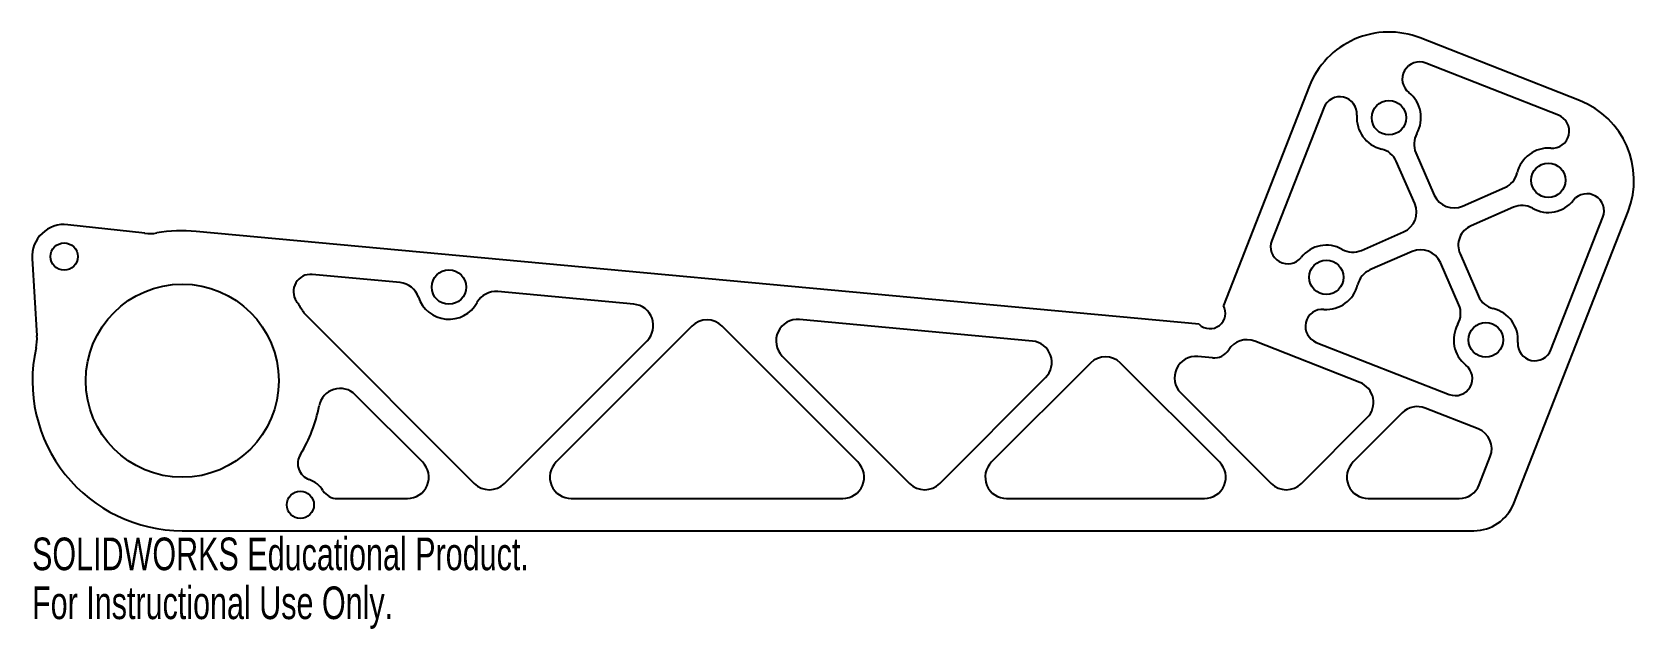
# Model space of a CAD drawing. Header units: inches. Extents: x -7.64 to 1.71, y -3.63 to -0.15.
import ezdxf

# ---------------------------------------------------------------- set-up
doc = ezdxf.new("R2010")
doc.units = ezdxf.units.IN
doc.header["$MEASUREMENT"] = 0
doc.styles.add('SLDTEXTSTYLE0', font='TXT', dxfattribs={"width": 0.7})

msp = doc.modelspace()

# ---------------------------------------------------------------- linework, layer by layer
at = {"color": 7, "linetype": 'Continuous', "lineweight": 25}
for p, q in [((1.3965, -0.5474), (0.4655, -0.1825)), ((1.2729, -0.6332), (0.498, -0.3295)), ((-0.1825, -0.4655), (-0.6834, -1.7436)), ((-0.0967, -0.5892), (-0.4004, -1.3641)), ((0.4338, -1.1492), (0.3258, -0.9021)), ((0.4404, -0.8521), (0.5483, -1.0991)), ((0.7129, -1.1636), (0.96, -1.0557)), ((1.01, -1.1703), (0.7629, -1.2782)), ((1.0119, -2.8987), (1.6796, -1.1954)), ((-6.9823, -1.3223), (-7.4316, -1.2719)), ((1.2289, -2.0027), (1.5326, -1.2278)), ((-0.8251, -1.8532), (-6.6823, -1.3112)), ((0.1222, -1.4217), (0.3692, -1.3138)), ((-7.6396, -1.47), (-7.6113, -1.9211)), ((0.4193, -1.4283), (0.1722, -1.5362)), ((0.6918, -1.7399), (0.5839, -1.4928)), ((0.6984, -1.4428), (0.8063, -1.6898)), ((-5.4911, -1.6097), (-6.0043, -1.5622)), ((-4.1255, -1.7361), (-4.9207, -1.6625)), ((-6.042, -1.7976), (-5.058, -2.7816)), ((-3.7869, -1.864), (-4.5795, -2.6566)), ((-2.8176, -2.6566), (-3.6101, -1.864)), ((-1.7986, -1.9515), (-3.1591, -1.8255)), ((-4.8812, -2.7816), (-4.0486, -1.949)), ((0.1138, -2.1928), (-0.5007, -1.9519)), ((-0.1407, -1.9588), (0.6342, -2.2625)), ((-3.259, -2.0384), (-2.5158, -2.7816)), ((-0.7464, -2.0488), (-0.8322, -2.0409)), ((-1.46, -2.0794), (-2.0372, -2.6566)), ((-0.706, -2.6566), (-1.2833, -2.0794)), ((-2.339, -2.7816), (-1.7218, -2.1643)), ((-5.3598, -2.6566), (-5.7525, -2.2639)), ((-0.9321, -2.2538), (-0.4043, -2.7816)), ((-0.2275, -2.7816), (0.1566, -2.3975)), ((0.3608, -2.3701), (0.0743, -2.6566)), ((0.8043, -2.4634), (0.4948, -2.3421)), ((0.8103, -2.7906), (0.875, -2.6254)), ((-5.8566, -2.87), (-5.4482, -2.87)), ((-4.4911, -2.87), (-2.906, -2.87)), ((-1.9489, -2.87), (-0.7944, -2.87)), ((0.1627, -2.87), (0.6939, -2.87)), ((-6.7629, -3.0575), (0.7792, -3.0575))]:
    msp.add_line(p, q, dxfattribs=at)
for centre, radius in [((0.283, -0.648), 0.1005), ((1.2141, -1.0129), 0.1005), ((-7.4525, -1.4582), 0.0795), ((-0.0819, -1.579), 0.1005), ((-5.2059, -1.6361), 0.1005), ((-6.7629, -2.1825), 0.5635), ((0.8491, -1.944), 0.1005), ((-6.0733, -2.9067), 0.0795)]:
    msp.add_circle(centre, radius, dxfattribs=at)
for centre, radius, start, end in [((0.283, -0.648), 0.5, 68.59602, 158.59602), ((0.4615, -0.4226), 0.1, 68.59602, 231.63859), ((-0.0036, -0.6257), 0.1, 355.55345, 158.59602), ((0.283, -0.648), 0.1875, 330.46592, 51.63859), ((1.2141, -1.0129), 0.5, 338.59602, 68.59602), ((0.283, -0.648), 0.1875, 175.55345, 256.72612), ((1.2364, -0.7263), 0.1, 265.55345, 68.59602), ((0.5549, -0.802), 0.125, 150.46592, 203.59602), ((0.2113, -0.9521), 0.125, 23.59602, 76.72612), ((1.2141, -1.0129), 0.1875, 85.55345, 166.72612), ((0.9099, -0.9412), 0.125, 293.59602, 346.72612), ((0.6629, -1.0491), 0.125, 203.59602, 293.59602), ((1.4395, -1.1914), 0.1, 338.59602, 141.63859), ((0.3192, -1.1992), 0.125, 293.59602, 23.59602), ((1.06, -1.2848), 0.125, 60.46592, 113.59602), ((1.2141, -1.0129), 0.1875, 240.46592, 321.63859), ((-7.4525, -1.4582), 0.1875, 83.59602, 183.59602), ((-6.7629, -2.1825), 0.875, 84.71248, 99.80383), ((0.813, -1.3927), 0.125, 113.59602, 203.59602), ((-6.9545, -1.0739), 0.25, 263.59602, 279.80383), ((-0.3073, -1.4006), 0.1, 158.59602, 321.63859), ((-0.0819, -1.579), 0.1875, 60.46592, 141.63859), ((0.0721, -1.3071), 0.125, 240.46592, 293.59602), ((0.4693, -1.5428), 0.125, 23.59602, 113.59602), ((-6.0135, -1.6618), 0.1, 84.71248, 214.79091), ((0.2223, -1.6508), 0.125, 113.59602, 166.72612), ((-5.5026, -1.7342), 0.125, 18.29066, 84.71248), ((-4.9323, -1.787), 0.125, 84.71248, 151.1343), ((-0.0819, -1.579), 0.1875, 265.55345, 346.72612), ((-6.7629, -2.1825), 0.8125, 30.31996, 34.79091), ((-5.9536, -1.7092), 0.125, 210.31996, 225), ((-5.2059, -1.6361), 0.1875, 198.29066, 331.1343), ((-4.137, -1.8606), 0.125, 315, 84.71248), ((-0.7621, -1.7883), 0.0905, 225.86803, 29.6216), ((-0.1042, -1.8657), 0.1, 85.55345, 248.59602), ((0.5772, -1.7899), 0.125, 330.46592, 23.59602), ((0.9209, -1.6398), 0.125, 203.59602, 256.72612), ((0.8491, -1.944), 0.1875, 355.55345, 76.72612), ((-3.6985, -1.9524), 0.125, 45, 135), ((-3.1706, -1.95), 0.125, 84.71248, 225), ((0.8491, -1.944), 0.1875, 150.46592, 231.63859), ((-7.8608, -1.9368), 0.25, 347.38821, 3.59602), ((-1.8101, -2.0759), 0.125, 315, 84.71248), ((-0.5463, -2.0683), 0.125, 68.59602, 148.05945), ((1.1358, -1.9662), 0.1, 175.55345, 338.59602), ((-6.7629, -2.1825), 0.875, 167.38821, 270), ((-1.3716, -2.1677), 0.125, 45, 135), ((-0.8437, -2.1654), 0.125, 84.71248, 225), ((-0.7372, -1.9493), 0.1, 264.71248, 328.05945), ((0.6707, -2.1694), 0.1, 248.59602, 51.63859), ((-5.8409, -2.3522), 0.125, 45, 169.56606), ((0.0682, -2.3091), 0.125, 315, 68.59602), ((-6.7629, -2.1825), 0.8125, 328.08062, 349.56606), ((0.4492, -2.4585), 0.125, 68.59602, 135), ((0.7587, -2.5798), 0.125, 338.59602, 68.59602), ((-5.9884, -2.6649), 0.1, 148.08062, 250.6384), ((-5.4482, -2.745), 0.125, 270, 45), ((-4.4911, -2.745), 0.125, 135, 270), ((-2.906, -2.745), 0.125, 270, 45), ((-1.9489, -2.745), 0.125, 135, 270), ((-0.7944, -2.745), 0.125, 270, 45), ((0.1627, -2.745), 0.125, 135, 270), ((-6.0733, -2.9067), 0.1562, 32.24499, 70.6384), ((-4.9696, -2.6932), 0.125, 225, 315), ((-2.4274, -2.6932), 0.125, 225, 315), ((-0.3159, -2.6932), 0.125, 225, 315), ((0.6939, -2.745), 0.125, 270, 338.59602), ((-5.8566, -2.77), 0.1, 212.24499, 270), ((0.7792, -2.8075), 0.25, 270, 338.59602)]:
    msp.add_arc(centre, radius, start, end, dxfattribs=at)

# ---------------------------------------------------------------- texts
at = {"color": 7, "linetype": 'Continuous', "char_height": 0.1903, "attachment_point": 1, "style": 'SLDTEXTSTYLE0'}
for s, insert in [('SOLIDWORKS Educational Product.', (-7.64, -3.0976)), ('For Instructional Use Only.', (-7.64, -3.383))]:
    msp.add_mtext(s, dxfattribs=dict(at, insert=insert))

doc.saveas('drawing.dxf')
